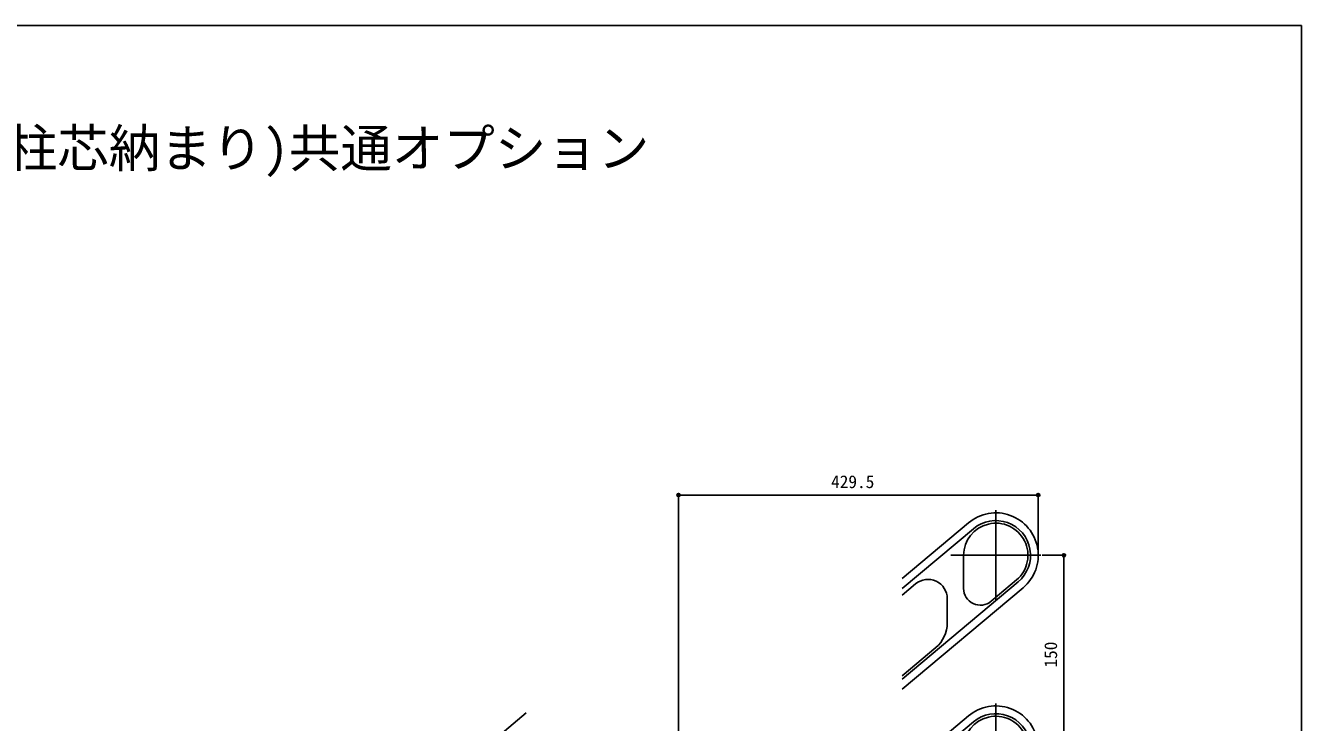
# Model space of a CAD drawing. Units: millimetres, scale not verified. Extents: x -990 to 990, y -1600 to 1602.
# Drawn here: x -1 to 990, y 979 to 1520 of the extents above; entities that cross this region are included whole.
import ezdxf
from ezdxf.enums import TextEntityAlignment as Align

# ---------------------------------------------------------------- set-up
doc = ezdxf.new("R2010")
doc.units = ezdxf.units.MM
doc.header["$LTSCALE"] = 8
for name, color, linetype in [('0-1_USER1', 3, 'Continuous'), ('0-4_YKK_13', 4, 'Continuous'), ('0-5_YKK_D', 6, 'Continuous'), ('0-6_YKK_ZWAK', 7, 'Continuous')]:
    doc.layers.add(name, color=color, linetype=linetype)
doc.styles.add('ＭＳ ゴシック', font='')
doc.styles.get('ＭＳ ゴシック').set_extended_font_data('MS Gothic')

msp = doc.modelspace()

# ---------------------------------------------------------------- linework, layer by layer
at = {"layer": '0-4_YKK_13'}
for p, q in [((752.475, 1073.416), (752.475, 1143.416)), ((731.263, 1133.695), (679.816, 1090.527)), ((735.119, 1129.099), (679.816, 1082.694)), ((717.475, 1108.416), (787.475, 1108.416)), ((727.475, 1108.416), (727.475, 1082.682)), ((679.816, 1012.202), (769.833, 1087.736)), ((679.816, 1077.473), (690.174, 1086.164)), ((773.687, 1083.136), (679.816, 1004.37)), ((748.831, 1072.723), (768.548, 1089.268)), ((714.816, 1055.839), (714.816, 1076.817)), ((679.816, 1014.813), (705.886, 1036.688)), ((752.475, 923.416), (752.475, 993.416)), ((387.671, 986.006), (278.241, 894.183)), ((731.263, 983.695), (679.816, 940.527)), ((735.119, 979.099), (679.816, 932.694))]:
    msp.add_line(p, q, dxfattribs=at)
for centre, radius, start, end in [((752.475, 1108.416), 33, 310, 130), ((752.475, 1108.416), 25, 310, 180), ((752.475, 1108.416), 27, 310, 130), ((699.816, 1074.673), 15, 0, 130), ((740.475, 1082.682), 13, 180, 310), ((689.816, 1055.839), 25, 310, 0), ((752.475, 958.416), 33, 310, 130), ((752.475, 958.416), 25, 310, 180), ((752.475, 958.416), 27, 310, 130)]:
    msp.add_arc(centre, radius, start, end, dxfattribs=at)
at = {"layer": '0-5_YKK_D'}
for p, q in [((505.97, 840.957), (505.97, 1156.265)), ((505.97, 1155.265), (785.475, 1155.265)), ((785.475, 1109.416), (785.475, 1156.265)), ((788.475, 1108.416), (806.475, 1108.416)), ((805.475, 958.416), (805.475, 1108.416))]:
    msp.add_line(p, q, dxfattribs=at)
for centre in [(505.97, 1155.265), (785.475, 1155.265), (805.475, 1108.416)]:
    msp.add_circle(centre, 1.275, dxfattribs=at)
at = {"layer": '0-6_YKK_ZWAK'}
for p, q in [((-990, 1520), (990, 1520)), ((990, 1520), (990, -1600))]:
    msp.add_line(p, q, dxfattribs=at)

# ---------------------------------------------------------------- texts
at = {"layer": '0-1_USER1', "style": 'ＭＳ ゴシック'}
msp.add_text('■ルシアスバルコニー 持ち出し式(胴差し納まり・柱芯納まり)共通オプション ', height=29.33, dxfattribs=at).set_placement((-936.793, 1401.237), align=Align.BOTTOM_LEFT)
at = {"layer": '0-5_YKK_D', "style": 'ＭＳ ゴシック'}
msp.add_text('429.5', height=9.897, dxfattribs=at).set_placement((624.482, 1157.665), align=Align.BOTTOM_LEFT)
msp.add_text('150', height=9.897, rotation=90, dxfattribs=at).set_placement((803.075, 1021.176), align=Align.BOTTOM_LEFT)

doc.saveas('drawing.dxf')
